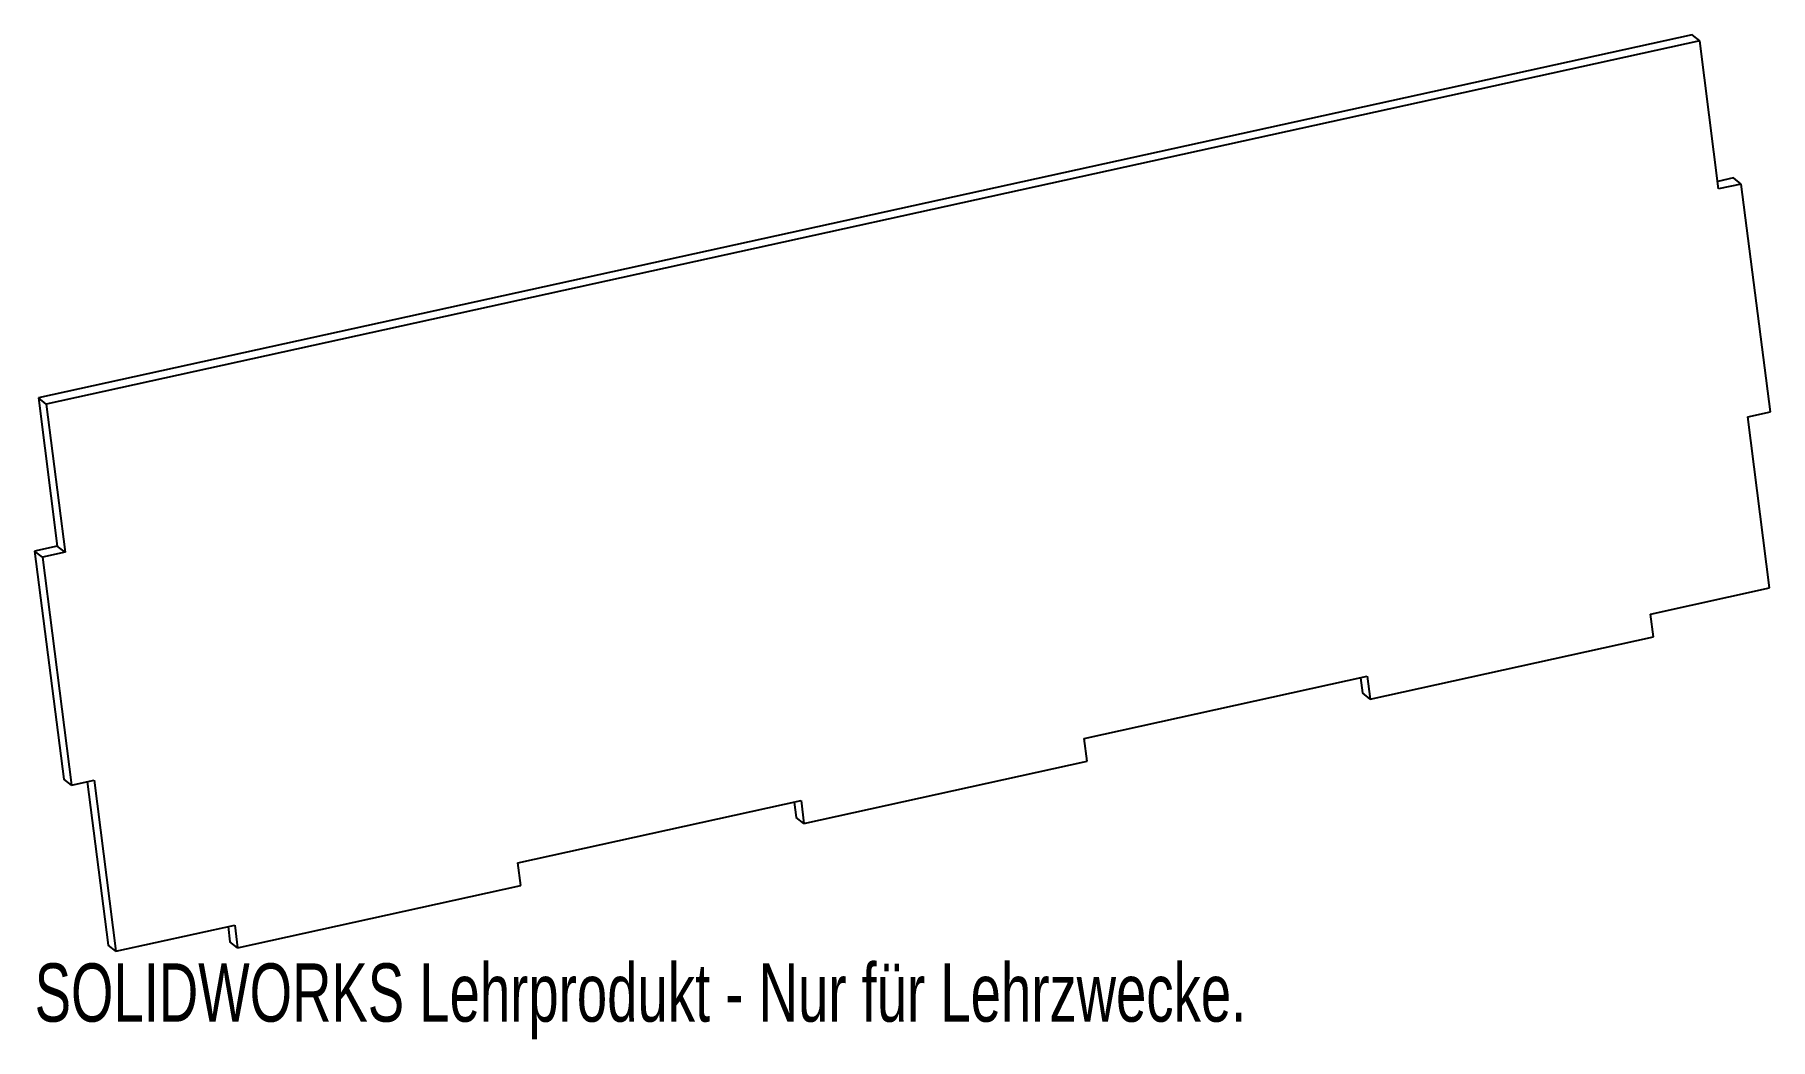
# Model space of a CAD drawing. Header units: millimetres. Extents: x -158 to -14, y -39 to 44.
import ezdxf

# ---------------------------------------------------------------- set-up
doc = ezdxf.new("R2010")
doc.units = ezdxf.units.MM
doc.styles.add('SLDTEXTSTYLE0', font='TXT', dxfattribs={"width": 0.7})

msp = doc.modelspace()

# ---------------------------------------------------------------- linework, layer by layer
at = {"color": 7, "linetype": 'Continuous', "lineweight": 25}
for p, q in [((-20.44, 44.11), (-157.71, 13.99)), ((-19.81, 43.61), (-157.07, 13.48)), ((-19.81, 43.61), (-20.44, 44.11)), ((-18.24, 31.32), (-19.81, 43.61)), ((-17, 32.23), (-18.32, 31.94)), ((-16.36, 31.73), (-18.24, 31.32)), ((-16.36, 31.73), (-17, 32.23)), ((-13.95, 12.82), (-16.36, 31.73)), ((-157.07, 13.48), (-157.71, 13.99)), ((-157.71, 13.99), (-156.15, 1.7)), ((-157.07, 13.48), (-155.51, 1.19)), ((-15.83, 12.41), (-13.95, 12.82)), ((-14.03, -1.78), (-15.83, 12.41)), ((-156.15, 1.7), (-158.03, 1.28)), ((-155.51, 1.19), (-156.15, 1.7)), ((-157.39, 0.78), (-158.03, 1.28)), ((-158.03, 1.28), (-155.62, -17.63)), ((-155.51, 1.19), (-157.39, 0.78)), ((-157.39, 0.78), (-154.98, -18.13)), ((-23.9, -3.94), (-14.03, -1.78)), ((-23.66, -5.84), (-23.9, -3.94)), ((-47.16, -10.99), (-23.66, -5.84)), ((-70.91, -14.26), (-47.41, -9.1)), ((-47.96, -9.23), (-47.8, -10.49)), ((-47.41, -9.1), (-47.16, -10.99)), ((-47.16, -10.99), (-47.8, -10.49)), ((-70.67, -16.15), (-70.91, -14.26)), ((-94.17, -21.31), (-70.67, -16.15)), ((-154.98, -18.13), (-155.62, -17.63)), ((-154.98, -18.13), (-153.1, -17.72)), ((-153.66, -17.84), (-151.93, -31.4)), ((-153.1, -17.72), (-151.29, -31.9)), ((-117.92, -24.58), (-94.41, -19.42)), ((-94.97, -19.54), (-94.81, -20.81)), ((-94.41, -19.42), (-94.17, -21.31)), ((-94.17, -21.31), (-94.81, -20.81)), ((-117.68, -26.47), (-117.92, -24.58)), ((-141.18, -31.63), (-117.68, -26.47)), ((-151.29, -31.9), (-141.42, -29.74)), ((-141.98, -29.86), (-141.82, -31.13)), ((-141.42, -29.74), (-141.18, -31.63)), ((-151.29, -31.9), (-151.93, -31.4)), ((-141.18, -31.63), (-141.82, -31.13))]:
    msp.add_line(p, q, dxfattribs=at)

# ---------------------------------------------------------------- texts
at = {"color": 7, "linetype": 'Continuous', "insert": (-158.03, -32.92), "char_height": 4.8336, "attachment_point": 1, "style": 'SLDTEXTSTYLE0'}
msp.add_mtext('SOLIDWORKS Lehrprodukt - Nur für Lehrzwecke.', dxfattribs=at)

doc.saveas('drawing.dxf')
